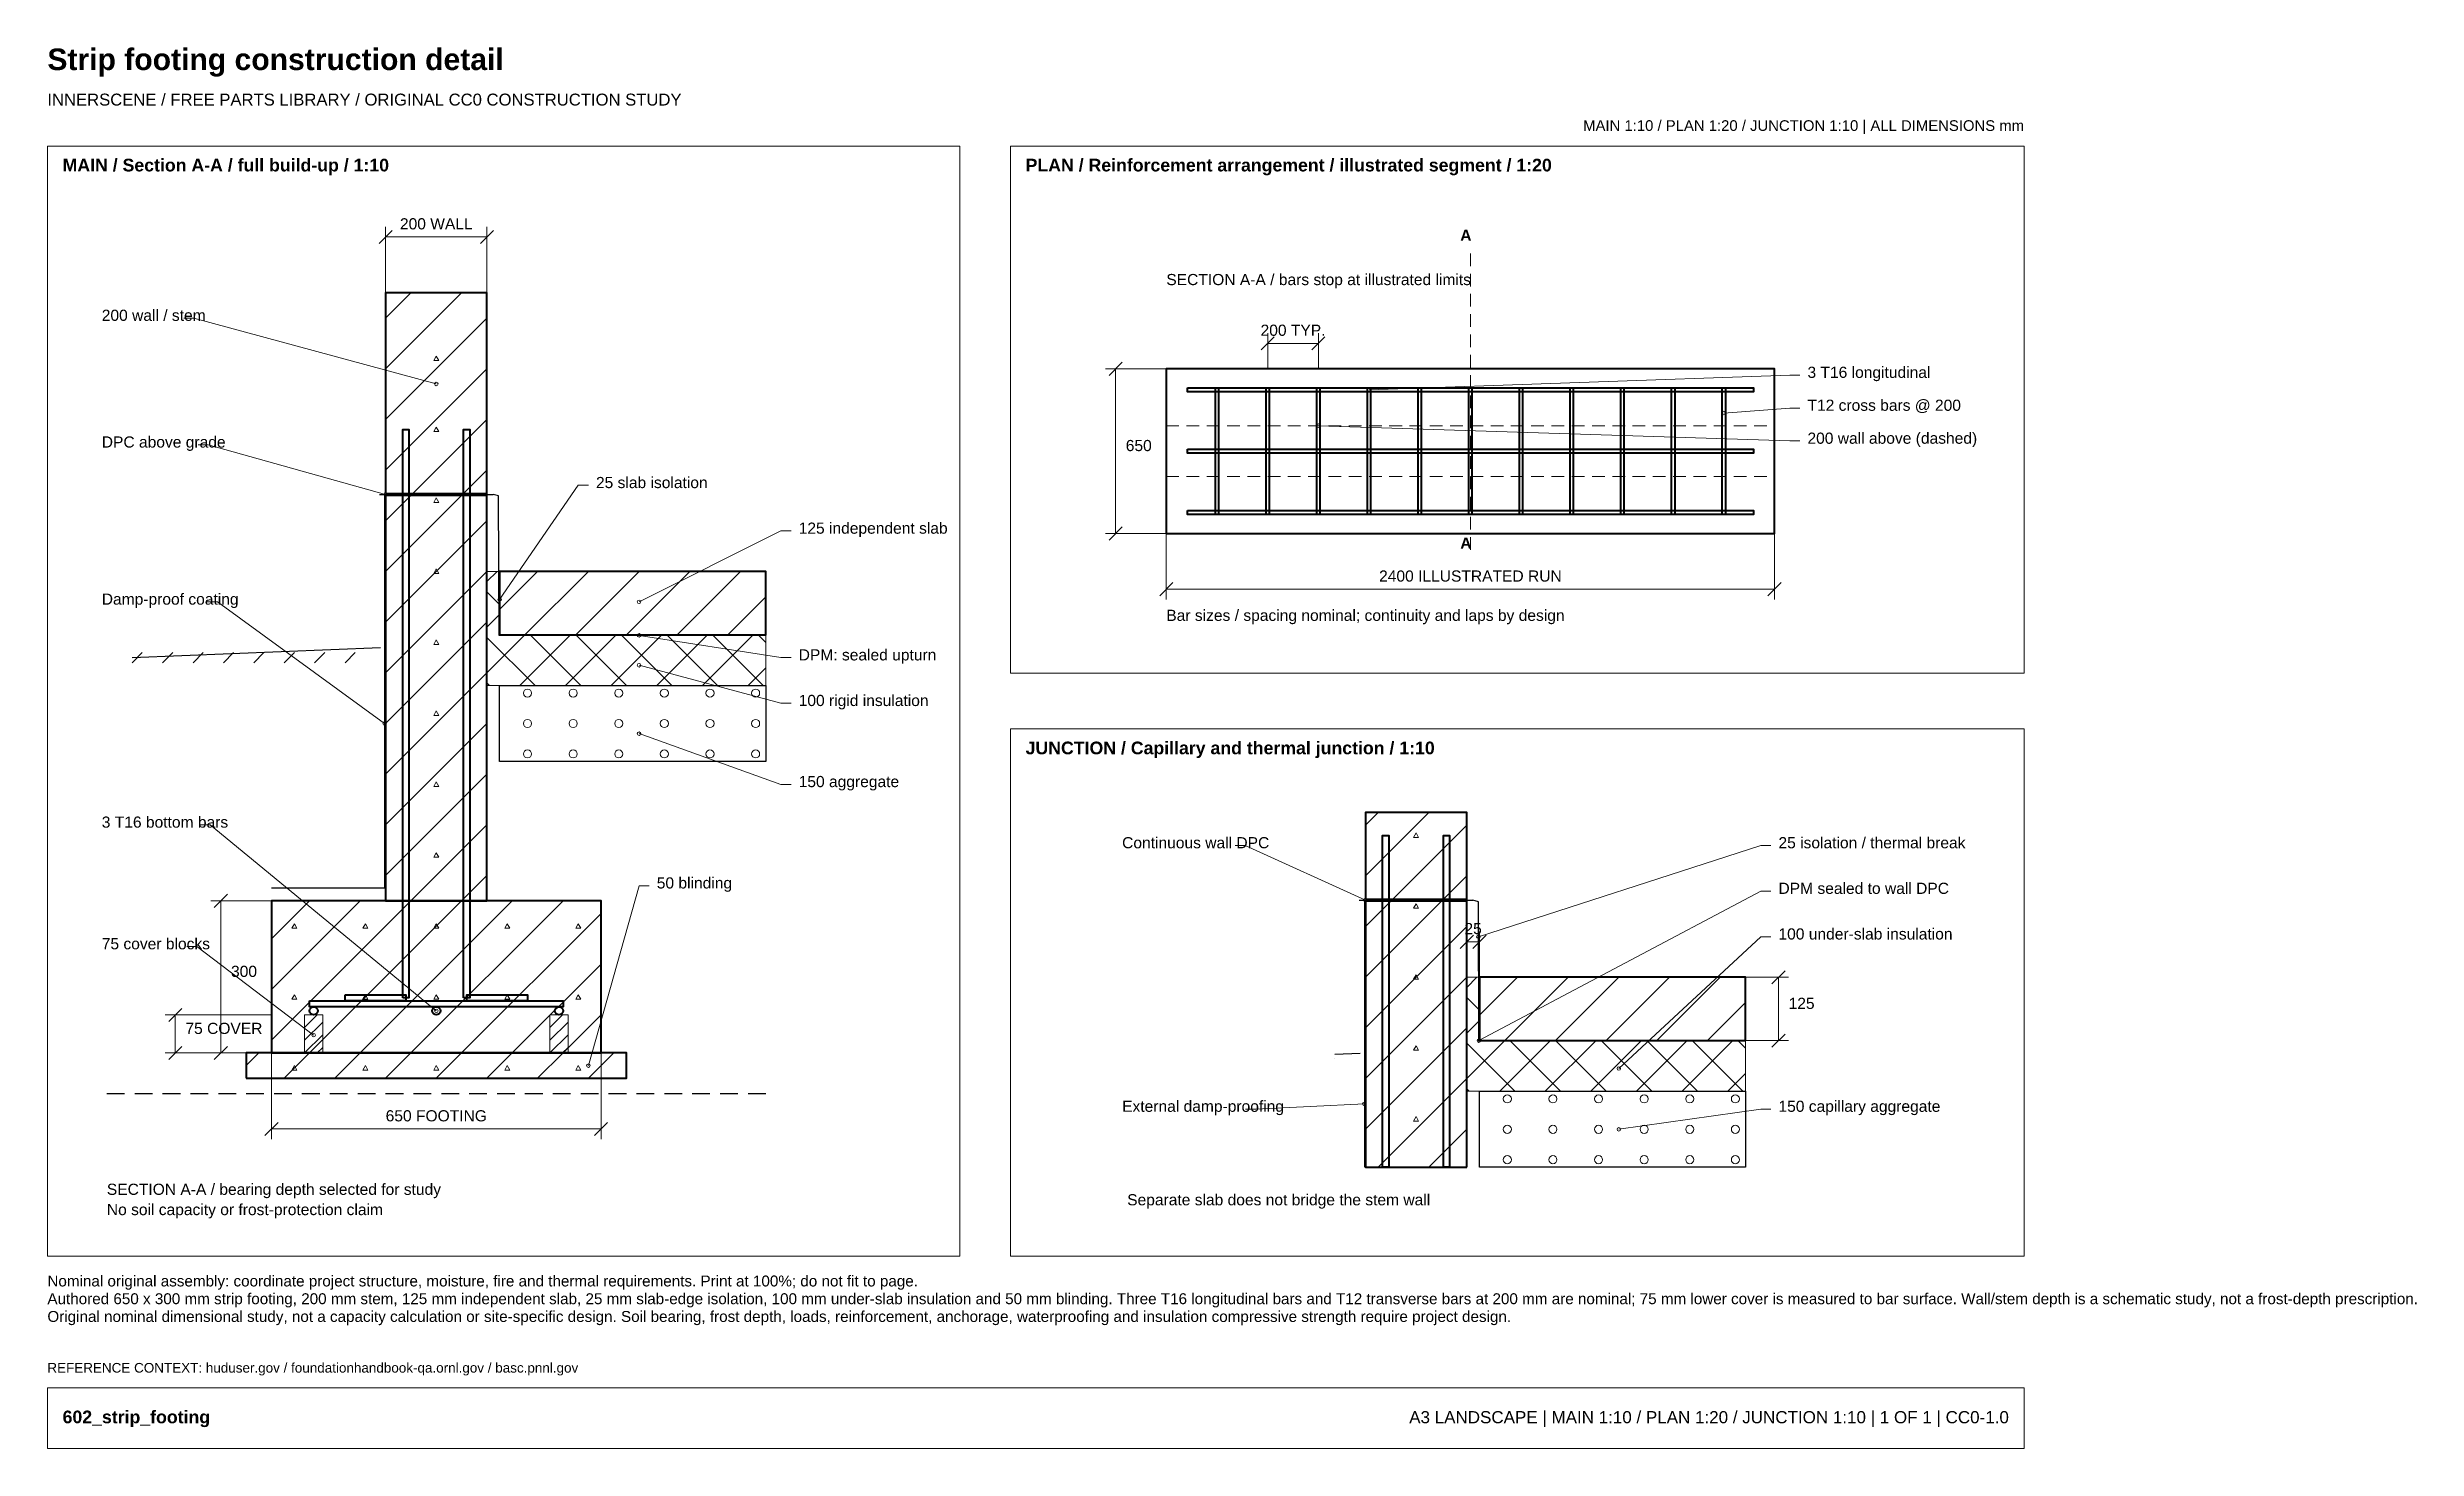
# Paper-space layout 'Layout1' of a CAD drawing. Header units: millimetres. Extents: x 15 to 482, y 10 to 286.
import ezdxf
from ezdxf.enums import TextEntityAlignment as Align

# ---------------------------------------------------------------- set-up
doc = ezdxf.new("R2010")
doc.units = ezdxf.units.MM
for name, color, linetype, lineweight, true_color in [('A-ANNO-BORDER', 7, 'Continuous', 18, 0x7b919e), ('A-ANNO-DIMS', 7, 'Continuous', 15, 0x4c626f), ('A-ANNO-TEXT', 7, 'Continuous', 18, 0x233442), ('A-FIXT', 7, 'Continuous', 20, 0x4d616b), ('A-HATCH', 7, 'Continuous', 13, 0x8d999e), ('A-HIDDEN', 7, 'Continuous', 13, 0x778992), ('A-INSU', 7, 'Continuous', 18, 0xb3833a), ('A-SITE', 7, 'Continuous', 25, 0x75664e), ('A-STRC', 7, 'Continuous', 40, 0x263746), ('A-WPRO', 7, 'Continuous', 30, 0x246f9f)]:
    doc.layers.add(name, color=color, linetype=linetype, lineweight=lineweight, true_color=true_color)
doc.styles.add('SECTION_BOLD', font='arialbd.ttf')
doc.styles.add('SECTION_REGULAR', font='arial.ttf')

psp = doc.layouts.get("Layout1")

# ---------------------------------------------------------------- linework, layer by layer
at = {"layer": 'A-ANNO-BORDER'}
for points in [[(15, 48), (195, 48), (195, 267), (15, 267)], [(205, 163), (405, 163), (405, 267), (205, 267)], [(205, 48), (405, 48), (405, 152), (205, 152)], [(15, 10), (405, 10), (405, 22), (15, 22)]]:
    psp.add_lwpolyline(points, close=True, dxfattribs=at)
at = {"layer": 'A-ANNO-DIMS'}
for p, q in [((80.4318, 247.768), (83.0318, 250.368)), ((81.7318, 238.068), (81.7318, 251.068)), ((81.7318, 249.068), (101.7318, 249.068)), ((100.4318, 247.768), (103.0318, 250.368)), ((101.7318, 238.068), (101.7318, 251.068)), ((295.7666, 243.318), (295.7666, 245.818)), ((295.7666, 239.318), (295.7666, 241.818)), ((295.7666, 235.318), (295.7666, 237.818)), ((295.7666, 231.318), (295.7666, 233.818)), ((254.4666, 226.768), (257.0666, 229.368)), ((255.7666, 223.068), (255.7666, 230.068)), ((264.4666, 226.768), (267.0666, 229.368)), ((265.7666, 223.068), (265.7666, 230.068)), ((295.7666, 227.318), (295.7666, 229.818)), ((255.7666, 228.068), (265.7666, 228.068)), ((295.7666, 223.318), (295.7666, 225.818)), ((235.7666, 223.068), (223.7666, 223.068)), ((224.4666, 221.768), (227.0666, 224.368)), ((225.7666, 190.568), (225.7666, 223.068)), ((295.7666, 219.318), (295.7666, 221.818)), ((295.7666, 215.318), (295.7666, 217.818)), ((295.7666, 211.318), (295.7666, 213.818)), ((295.7666, 207.318), (295.7666, 209.818)), ((295.7666, 203.318), (295.7666, 205.818)), ((295.7666, 199.318), (295.7666, 201.818)), ((295.7666, 195.318), (295.7666, 197.818)), ((224.4666, 189.268), (227.0666, 191.868)), ((295.7666, 191.318), (295.7666, 193.818)), ((235.7666, 190.568), (223.7666, 190.568)), ((235.7666, 190.568), (235.7666, 177.568)), ((295.7666, 187.318), (295.7666, 189.818)), ((355.7666, 190.568), (355.7666, 177.568)), ((234.4666, 178.268), (237.0666, 180.868)), ((235.7666, 179.568), (355.7666, 179.568)), ((354.4666, 178.268), (357.0666, 180.868)), ((59.2318, 118.068), (47.2318, 118.068)), ((47.9318, 116.768), (50.5318, 119.368)), ((49.2318, 88.068), (49.2318, 118.068)), ((293.7445, 108.703), (296.3445, 111.303)), ((295.0445, 103.003), (295.0445, 112.003)), ((295.0445, 110.003), (297.5445, 110.003)), ((296.2445, 108.703), (298.8445, 111.303)), ((297.5445, 103.003), (297.5445, 112.003)), ((350.0445, 103.003), (358.5445, 103.003)), ((355.2445, 101.703), (357.8445, 104.303)), ((356.5445, 90.503), (356.5445, 103.003)), ((59.2318, 95.568), (38.2318, 95.568)), ((38.9318, 94.268), (41.5318, 96.868)), ((40.2318, 88.068), (40.2318, 95.568)), ((38.9318, 86.768), (41.5318, 89.368)), ((47.9318, 86.768), (50.5318, 89.368)), ((350.0445, 90.503), (358.5445, 90.503)), ((355.2445, 89.203), (357.8445, 91.803)), ((59.2318, 88.068), (38.2318, 88.068)), ((59.2318, 88.068), (47.2318, 88.068)), ((59.2318, 88.068), (59.2318, 71.068)), ((124.2318, 88.068), (124.2318, 71.068)), ((57.9318, 71.768), (60.5318, 74.368)), ((59.2318, 73.068), (124.2318, 73.068)), ((122.9318, 71.768), (125.5318, 74.368))]:
    psp.add_line(p, q, dxfattribs=at)
for points in [[(91.7318, 220.068), (43.9036, 233.068), (41.9036, 233.068)], [(275.7666, 218.918), (358.7666, 221.818), (360.7666, 221.818)], [(345.7666, 214.318), (358.7666, 215.318), (360.7666, 215.318)], [(265.7666, 211.818), (358.7666, 208.818), (360.7666, 208.818)], [(81.7318, 198.268), (46.7174, 208.068), (44.7174, 208.068)], [(104.2318, 177.568), (119.7318, 200.068), (121.7318, 200.068)], [(131.7318, 177.068), (159.7318, 191.068), (161.7318, 191.068)], [(81.5318, 153.068), (48.55, 177.068), (46.55, 177.068)], [(131.7318, 170.468), (159.7318, 166.068), (161.7318, 166.068)], [(131.7318, 164.568), (159.7318, 157.068), (161.7318, 157.068)], [(131.7318, 151.068), (159.7318, 141.068), (161.7318, 141.068)], [(91.7318, 96.368), (47.0848, 133.068), (45.0848, 133.068)], [(275.0445, 118.203), (251.3279, 129.003), (249.3279, 129.003)], [(297.3445, 111.003), (353.0445, 129.003), (355.0445, 129.003)], [(121.7318, 85.568), (131.7318, 121.068), (133.7318, 121.068)], [(297.4445, 90.503), (353.0445, 120.003), (355.0445, 120.003)], [(67.5318, 91.568), (44.5152, 109.068), (42.5152, 109.068)], [(325.0445, 85.003), (353.0445, 111.003), (355.0445, 111.003)], [(274.8445, 78.003), (253.4091, 77.003), (251.4091, 77.003)], [(325.0445, 73.003), (353.0445, 77.003), (355.0445, 77.003)]]:
    psp.add_lwpolyline(points, dxfattribs=at)
for centre in [(91.7318, 220.068), (275.7666, 218.918), (265.7666, 211.818), (345.7666, 214.318), (81.7318, 198.268), (104.2318, 177.568), (131.7318, 177.068), (131.7318, 170.468), (131.7318, 164.568), (81.5318, 153.068), (131.7318, 151.068), (275.0445, 118.203), (297.3445, 111.003), (91.7318, 96.368), (67.5318, 91.568), (297.4445, 90.503), (121.7318, 85.568), (325.0445, 85.003), (274.8445, 78.003), (325.0445, 73.003)]:
    psp.add_circle(centre, 0.35, dxfattribs=at)
at = {"layer": 'A-FIXT'}
for points in [[(65.7318, 88.068), (69.3318, 88.068), (69.3318, 95.568), (65.7318, 95.568)], [(114.1318, 88.068), (117.7318, 88.068), (117.7318, 95.568), (114.1318, 95.568)]]:
    psp.add_lwpolyline(points, close=True, dxfattribs=at)
at = {"layer": 'A-HATCH'}
for p, q in [((31.7318, 165.068), (33.7318, 167.068)), ((37.7318, 165.068), (39.7318, 167.068)), ((43.7318, 165.068), (45.7318, 167.068)), ((49.7318, 165.068), (51.7318, 167.068)), ((55.7318, 165.068), (57.7318, 167.068)), ((61.7318, 165.068), (63.7318, 167.068)), ((67.7318, 165.068), (69.7318, 167.068)), ((73.7318, 165.068), (75.7318, 167.068)), ((275.0445, 123.003), (287.5445, 135.503)), ((275.0445, 133.003), (277.5445, 135.503)), ((280.4445, 118.403), (295.0445, 133.003)), ((290.4445, 118.403), (295.0445, 123.003)), ((275.0445, 103.003), (290.0445, 118.003)), ((275.0445, 113.003), (280.0445, 118.003)), ((275.0445, 93.003), (295.0445, 113.003)), ((275.0445, 83.003), (295.0445, 103.003)), ((295.0445, 101.003), (297.0445, 103.003)), ((297.5445, 95.503), (305.0445, 103.003)), ((302.5445, 90.503), (315.0445, 103.003)), ((312.5445, 90.503), (325.0445, 103.003)), ((322.5445, 90.503), (335.0445, 103.003)), ((332.5445, 90.503), (345.0445, 103.003)), ((295.0445, 99.003), (297.5445, 96.503)), ((65.7318, 93.068), (68.2318, 95.568)), ((65.7318, 95.568), (65.7318, 95.568)), ((65.7318, 90.568), (69.3318, 94.168)), ((114.1318, 93.068), (116.6318, 95.568)), ((114.1318, 95.568), (114.1318, 95.568)), ((114.1318, 90.568), (117.7318, 94.168)), ((295.0445, 92.003), (297.5445, 94.503)), ((342.5445, 90.503), (350.0445, 98.003)), ((65.7318, 88.068), (69.3318, 91.668)), ((68.2318, 88.068), (69.3318, 89.168)), ((114.1318, 88.068), (117.7318, 91.668)), ((116.6318, 88.068), (117.7318, 89.168)), ((275.0445, 73.003), (295.0445, 93.003)), ((295.0445, 83.003), (302.5445, 90.503)), ((295.0445, 90.003), (304.5445, 80.503)), ((301.5445, 80.503), (311.5445, 90.503)), ((303.5445, 90.503), (313.5445, 80.503)), ((310.5445, 80.503), (320.5445, 90.503)), ((312.5445, 90.503), (322.5445, 80.503)), ((319.5445, 80.503), (329.5445, 90.503)), ((321.5445, 90.503), (331.5445, 80.503)), ((328.5445, 80.503), (338.5445, 90.503)), ((330.5445, 90.503), (340.5445, 80.503)), ((337.5445, 80.503), (347.5445, 90.503)), ((339.5445, 90.503), (349.5445, 80.503)), ((348.5445, 90.503), (350.0445, 89.003)), ((269.0445, 87.003), (269.0445, 87.003)), ((277.5445, 65.503), (295.0445, 83.003)), ((295.0445, 81.003), (295.5445, 80.503)), ((346.5445, 80.503), (350.0445, 84.003)), ((287.5445, 65.503), (295.0445, 73.003))]:
    psp.add_line(p, q, dxfattribs=at)
for points in [[(81.7318, 223.068), (96.7318, 238.068)], [(81.7318, 233.068), (86.7318, 238.068)], [(81.7318, 213.068), (101.7318, 233.068)], [(81.7318, 203.068), (101.7318, 223.068)], [(87.1318, 198.468), (101.7318, 213.068)], [(97.1318, 198.468), (101.7318, 203.068)], [(81.7318, 183.068), (96.7318, 198.068)], [(81.7318, 193.068), (86.7318, 198.068)], [(81.7318, 173.068), (101.7318, 193.068)], [(81.7318, 163.068), (101.7318, 183.068)], [(101.7318, 181.068), (103.7318, 183.068)], [(104.2318, 175.568), (111.7318, 183.068)], [(109.2318, 170.568), (121.7318, 183.068)], [(119.2318, 170.568), (131.7318, 183.068)], [(129.2318, 170.568), (141.7318, 183.068)], [(139.2318, 170.568), (151.7318, 183.068)], [(101.7318, 179.068), (104.2318, 176.568)], [(149.2318, 170.568), (156.7318, 178.068)], [(81.7318, 153.068), (101.7318, 173.068)], [(101.7318, 172.068), (104.2318, 174.568)], [(101.7318, 163.068), (109.2318, 170.568)], [(101.7318, 170.068), (111.2318, 160.568)], [(108.2318, 160.568), (118.2318, 170.568)], [(110.2318, 170.568), (120.2318, 160.568)], [(117.2318, 160.568), (127.2318, 170.568)], [(119.2318, 170.568), (129.2318, 160.568)], [(126.2318, 160.568), (136.2318, 170.568)], [(128.2318, 170.568), (138.2318, 160.568)], [(135.2318, 160.568), (145.2318, 170.568)], [(137.2318, 170.568), (147.2318, 160.568)], [(144.2318, 160.568), (154.2318, 170.568)], [(146.2318, 170.568), (156.2318, 160.568)], [(155.2318, 170.568), (156.7318, 169.068)], [(153.2318, 160.568), (156.7318, 164.068)], [(81.7318, 143.068), (101.7318, 163.068)], [(101.7318, 161.068), (102.2318, 160.568)], [(81.7318, 133.068), (101.7318, 153.068)], [(81.7318, 123.068), (101.7318, 143.068)], [(86.7318, 118.068), (101.7318, 133.068)], [(96.7318, 118.068), (101.7318, 123.068)], [(59.2318, 90.568), (86.7318, 118.068)], [(59.2318, 100.568), (76.7318, 118.068)], [(59.2318, 110.568), (66.7318, 118.068)], [(66.7318, 88.068), (96.7318, 118.068)], [(76.7318, 88.068), (106.7318, 118.068)], [(86.7318, 88.068), (116.7318, 118.068)], [(96.7318, 88.068), (124.2318, 115.568)], [(106.7318, 88.068), (124.2318, 105.568)], [(116.7318, 88.068), (124.2318, 95.568)], [(54.2318, 85.568), (56.7318, 88.068)], [(61.7318, 83.068), (66.7318, 88.068)], [(71.7318, 83.068), (76.7318, 88.068)], [(81.7318, 83.068), (86.7318, 88.068)], [(91.7318, 83.068), (96.7318, 88.068)], [(101.7318, 83.068), (106.7318, 88.068)], [(111.7318, 83.068), (116.7318, 88.068)], [(121.7318, 83.068), (126.7318, 88.068)]]:
    psp.add_lwpolyline(points, dxfattribs=at)
for points in [[(91.2318, 224.668), (92.2318, 224.668), (91.7318, 225.568)], [(91.2318, 210.668), (92.2318, 210.668), (91.7318, 211.568)], [(91.2318, 196.668), (92.2318, 196.668), (91.7318, 197.568)], [(91.2318, 182.668), (92.2318, 182.668), (91.7318, 183.568)], [(91.2318, 168.668), (92.2318, 168.668), (91.7318, 169.568)], [(91.2318, 154.668), (92.2318, 154.668), (91.7318, 155.568)], [(91.2318, 140.668), (92.2318, 140.668), (91.7318, 141.568)], [(284.5445, 130.603), (285.5445, 130.603), (285.0445, 131.503)], [(91.2318, 126.668), (92.2318, 126.668), (91.7318, 127.568)], [(284.5445, 116.603), (285.5445, 116.603), (285.0445, 117.503)], [(63.2318, 112.668), (64.2318, 112.668), (63.7318, 113.568)], [(77.2318, 112.668), (78.2318, 112.668), (77.7318, 113.568)], [(91.2318, 112.668), (92.2318, 112.668), (91.7318, 113.568)], [(105.2318, 112.668), (106.2318, 112.668), (105.7318, 113.568)], [(119.2318, 112.668), (120.2318, 112.668), (119.7318, 113.568)], [(284.5445, 102.603), (285.5445, 102.603), (285.0445, 103.503)], [(63.2318, 98.668), (64.2318, 98.668), (63.7318, 99.568)], [(77.2318, 98.668), (78.2318, 98.668), (77.7318, 99.568)], [(91.2318, 98.668), (92.2318, 98.668), (91.7318, 99.568)], [(105.2318, 98.668), (106.2318, 98.668), (105.7318, 99.568)], [(119.2318, 98.668), (120.2318, 98.668), (119.7318, 99.568)], [(284.5445, 88.603), (285.5445, 88.603), (285.0445, 89.503)], [(63.2318, 84.668), (64.2318, 84.668), (63.7318, 85.568)], [(77.2318, 84.668), (78.2318, 84.668), (77.7318, 85.568)], [(91.2318, 84.668), (92.2318, 84.668), (91.7318, 85.568)], [(105.2318, 84.668), (106.2318, 84.668), (105.7318, 85.568)], [(119.2318, 84.668), (120.2318, 84.668), (119.7318, 85.568)], [(284.5445, 74.603), (285.5445, 74.603), (285.0445, 75.503)]]:
    psp.add_lwpolyline(points, close=True, dxfattribs=at)
for centre in [(109.7318, 159.068), (118.7318, 159.068), (127.7318, 159.068), (136.7318, 159.068), (145.7318, 159.068), (154.7318, 159.068), (109.7318, 153.068), (118.7318, 153.068), (127.7318, 153.068), (136.7318, 153.068), (145.7318, 153.068), (154.7318, 153.068), (109.7318, 147.068), (118.7318, 147.068), (127.7318, 147.068), (136.7318, 147.068), (145.7318, 147.068), (154.7318, 147.068), (303.0445, 79.003), (312.0445, 79.003), (321.0445, 79.003), (330.0445, 79.003), (339.0445, 79.003), (348.0445, 79.003), (303.0445, 73.003), (312.0445, 73.003), (321.0445, 73.003), (330.0445, 73.003), (339.0445, 73.003), (348.0445, 73.003), (303.0445, 67.003), (312.0445, 67.003), (321.0445, 67.003), (330.0445, 67.003), (339.0445, 67.003), (348.0445, 67.003)]:
    psp.add_circle(centre, 0.8, dxfattribs=at)
at = {"layer": 'A-HIDDEN'}
for p, q in [((235.7666, 211.818), (238.2666, 211.818)), ((239.7666, 211.818), (242.2666, 211.818)), ((243.7666, 211.818), (246.2666, 211.818)), ((247.7666, 211.818), (250.2666, 211.818)), ((251.7666, 211.818), (254.2666, 211.818)), ((255.7666, 211.818), (258.2666, 211.818)), ((259.7666, 211.818), (262.2666, 211.818)), ((263.7666, 211.818), (266.2666, 211.818)), ((267.7666, 211.818), (270.2666, 211.818)), ((271.7666, 211.818), (274.2666, 211.818)), ((275.7666, 211.818), (278.2666, 211.818)), ((279.7666, 211.818), (282.2666, 211.818)), ((283.7666, 211.818), (286.2666, 211.818)), ((287.7666, 211.818), (290.2666, 211.818)), ((291.7666, 211.818), (294.2666, 211.818)), ((295.7666, 211.818), (298.2666, 211.818)), ((299.7666, 211.818), (302.2666, 211.818)), ((303.7666, 211.818), (306.2666, 211.818)), ((307.7666, 211.818), (310.2666, 211.818)), ((311.7666, 211.818), (314.2666, 211.818)), ((315.7666, 211.818), (318.2666, 211.818)), ((319.7666, 211.818), (322.2666, 211.818)), ((323.7666, 211.818), (326.2666, 211.818)), ((327.7666, 211.818), (330.2666, 211.818)), ((331.7666, 211.818), (334.2666, 211.818)), ((335.7666, 211.818), (338.2666, 211.818)), ((339.7666, 211.818), (342.2666, 211.818)), ((343.7666, 211.818), (346.2666, 211.818)), ((347.7666, 211.818), (350.2666, 211.818)), ((351.7666, 211.818), (354.2666, 211.818)), ((235.7666, 201.818), (238.2666, 201.818)), ((239.7666, 201.818), (242.2666, 201.818)), ((243.7666, 201.818), (246.2666, 201.818)), ((247.7666, 201.818), (250.2666, 201.818)), ((251.7666, 201.818), (254.2666, 201.818)), ((255.7666, 201.818), (258.2666, 201.818)), ((259.7666, 201.818), (262.2666, 201.818)), ((263.7666, 201.818), (266.2666, 201.818)), ((267.7666, 201.818), (270.2666, 201.818)), ((271.7666, 201.818), (274.2666, 201.818)), ((275.7666, 201.818), (278.2666, 201.818)), ((279.7666, 201.818), (282.2666, 201.818)), ((283.7666, 201.818), (286.2666, 201.818)), ((287.7666, 201.818), (290.2666, 201.818)), ((291.7666, 201.818), (294.2666, 201.818)), ((295.7666, 201.818), (298.2666, 201.818)), ((299.7666, 201.818), (302.2666, 201.818)), ((303.7666, 201.818), (306.2666, 201.818)), ((307.7666, 201.818), (310.2666, 201.818)), ((311.7666, 201.818), (314.2666, 201.818)), ((315.7666, 201.818), (318.2666, 201.818)), ((319.7666, 201.818), (322.2666, 201.818)), ((323.7666, 201.818), (326.2666, 201.818)), ((327.7666, 201.818), (330.2666, 201.818)), ((331.7666, 201.818), (334.2666, 201.818)), ((335.7666, 201.818), (338.2666, 201.818)), ((339.7666, 201.818), (342.2666, 201.818)), ((343.7666, 201.818), (346.2666, 201.818)), ((347.7666, 201.818), (350.2666, 201.818)), ((351.7666, 201.818), (354.2666, 201.818))]:
    psp.add_line(p, q, dxfattribs=at)
at = {"layer": 'A-INSU'}
for points in [[(101.7318, 183.068), (104.2318, 183.068), (104.2318, 170.568), (156.7318, 170.568), (156.7318, 160.568), (101.7318, 160.568)], [(295.0445, 103.003), (297.5445, 103.003), (297.5445, 90.503), (350.0445, 90.503), (350.0445, 80.503), (295.0445, 80.503)]]:
    psp.add_lwpolyline(points, close=True, dxfattribs=at)
at = {"layer": 'A-SITE'}
for p, q in [((31.7318, 166.068), (80.7318, 168.068)), ((269.0445, 87.7989), (274.0445, 88.003)), ((26.7318, 80.068), (30.2318, 80.068)), ((32.2318, 80.068), (35.7318, 80.068)), ((37.7318, 80.068), (41.2318, 80.068)), ((43.2318, 80.068), (46.7318, 80.068)), ((48.7318, 80.068), (52.2318, 80.068)), ((54.2318, 80.068), (57.7318, 80.068)), ((59.7318, 80.068), (63.2318, 80.068)), ((65.2318, 80.068), (68.7318, 80.068)), ((70.7318, 80.068), (74.2318, 80.068)), ((76.2318, 80.068), (79.7318, 80.068)), ((81.7318, 80.068), (85.2318, 80.068)), ((87.2318, 80.068), (90.7318, 80.068)), ((92.7318, 80.068), (96.2318, 80.068)), ((98.2318, 80.068), (101.7318, 80.068)), ((103.7318, 80.068), (107.2318, 80.068)), ((109.2318, 80.068), (112.7318, 80.068)), ((114.7318, 80.068), (118.2318, 80.068)), ((120.2318, 80.068), (123.7318, 80.068)), ((125.7318, 80.068), (129.2318, 80.068)), ((131.2318, 80.068), (134.7318, 80.068)), ((136.7318, 80.068), (140.2318, 80.068)), ((142.2318, 80.068), (145.7318, 80.068)), ((147.7318, 80.068), (151.2318, 80.068)), ((153.2318, 80.068), (156.7318, 80.068))]:
    psp.add_line(p, q, dxfattribs=at)
for points in [[(104.2318, 160.568), (156.7318, 160.568), (156.7318, 145.568), (104.2318, 145.568)], [(297.5445, 80.503), (350.0445, 80.503), (350.0445, 65.503), (297.5445, 65.503)]]:
    psp.add_lwpolyline(points, close=True, dxfattribs=at)
at = {"layer": 'A-STRC'}
for points in [[(81.7318, 198.468), (101.7318, 198.468), (101.7318, 238.068), (81.7318, 238.068)], [(235.7666, 190.568), (355.7666, 190.568), (355.7666, 223.068), (235.7666, 223.068)], [(239.9166, 219.318), (351.6166, 219.318), (351.6166, 218.518), (239.9166, 218.518)], [(245.4666, 194.318), (245.4666, 219.318), (246.0666, 219.318), (246.0666, 194.318)], [(255.4666, 194.318), (255.4666, 219.318), (256.0666, 219.318), (256.0666, 194.318)], [(265.4666, 194.318), (265.4666, 219.318), (266.0666, 219.318), (266.0666, 194.318)], [(275.4666, 194.318), (275.4666, 219.318), (276.0666, 219.318), (276.0666, 194.318)], [(285.4666, 194.318), (285.4666, 219.318), (286.0666, 219.318), (286.0666, 194.318)], [(295.4666, 194.318), (295.4666, 219.318), (296.0666, 219.318), (296.0666, 194.318)], [(305.4666, 194.318), (305.4666, 219.318), (306.0666, 219.318), (306.0666, 194.318)], [(315.4666, 194.318), (315.4666, 219.318), (316.0666, 219.318), (316.0666, 194.318)], [(325.4666, 194.318), (325.4666, 219.318), (326.0666, 219.318), (326.0666, 194.318)], [(335.4666, 194.318), (335.4666, 219.318), (336.0666, 219.318), (336.0666, 194.318)], [(345.4666, 194.318), (345.4666, 219.318), (346.0666, 219.318), (346.0666, 194.318)], [(85.1318, 98.968), (85.1318, 211.068), (86.3318, 211.068), (86.3318, 98.968)], [(97.1318, 98.968), (97.1318, 211.068), (98.3318, 211.068), (98.3318, 98.968)], [(239.9166, 207.218), (351.6166, 207.218), (351.6166, 206.418), (239.9166, 206.418)], [(81.7318, 118.068), (101.7318, 118.068), (101.7318, 198.068), (81.7318, 198.068)], [(239.9166, 195.118), (351.6166, 195.118), (351.6166, 194.318), (239.9166, 194.318)], [(104.2318, 170.568), (156.7318, 170.568), (156.7318, 183.068), (104.2318, 183.068)], [(275.0445, 118.403), (295.0445, 118.403), (295.0445, 135.503), (275.0445, 135.503)], [(278.4445, 65.503), (278.4445, 131.003), (279.6445, 131.003), (279.6445, 65.503)], [(290.4445, 65.503), (290.4445, 131.003), (291.6445, 131.003), (291.6445, 65.503)], [(59.2318, 88.068), (124.2318, 88.068), (124.2318, 118.068), (59.2318, 118.068)], [(295.0445, 65.503), (295.0445, 118.003), (275.0445, 118.003), (275.0445, 65.503)], [(297.5445, 90.503), (350.0445, 90.503), (350.0445, 103.003), (297.5445, 103.003)], [(66.7318, 98.368), (116.7318, 98.368), (116.7318, 97.168), (66.7318, 97.168)], [(73.7318, 99.568), (85.7318, 99.568), (85.7318, 98.368), (73.7318, 98.368)], [(109.7318, 98.368), (97.7318, 98.368), (97.7318, 99.568), (109.7318, 99.568)], [(54.2318, 83.068), (129.2318, 83.068), (129.2318, 88.068), (54.2318, 88.068)]]:
    psp.add_lwpolyline(points, close=True, dxfattribs=at)
for centre in [(67.5318, 96.368), (91.7318, 96.368), (115.9318, 96.368)]:
    psp.add_circle(centre, 0.8, dxfattribs=at)
at = {"layer": 'A-WPRO'}
for p, q in [((80.5318, 198.268), (102.9318, 198.268)), ((273.8445, 118.203), (296.2445, 118.203)), ((274.8445, 118.003), (274.8445, 65.503)), ((297.3445, 117.903), (296.2445, 118.203)), ((297.4445, 90.403), (297.3445, 117.903)), ((350.0445, 90.403), (297.4445, 90.403))]:
    psp.add_line(p, q, dxfattribs=at)
for points in [[(81.5318, 198.068), (81.5318, 120.568), (59.2318, 120.568)], [(156.7318, 170.468), (104.1318, 170.468), (104.0318, 197.968), (102.9318, 198.268)]]:
    psp.add_lwpolyline(points, dxfattribs=at)

# ---------------------------------------------------------------- texts
at = {"layer": 'A-ANNO-DIMS', "style": 'SECTION_REGULAR'}
for s, p in [('200 WALL', (91.7318, 250.568)), ('200 TYP.', (260.7666, 229.568)), ('2400 ILLUSTRATED RUN', (295.7666, 181.068)), ('25', (296.2945, 111.503)), ('650 FOOTING', (91.7318, 74.568))]:
    psp.add_text(s, height=2.2, dxfattribs=at).set_placement(p, align=Align.CENTER)
for s, p in [('650', (227.7666, 206.818)), ('300', (51.2318, 103.068)), ('125', (358.5445, 96.753)), ('75 COVER', (42.2318, 91.818))]:
    psp.add_text(s, height=2.2, dxfattribs=at).set_placement(p)
at = {"layer": 'A-ANNO-TEXT'}
for s, height, style, p in [('Strip footing construction detail', 4.25, 'SECTION_BOLD', (15, 282)), ('INNERSCENE / FREE PARTS LIBRARY / ORIGINAL CC0 CONSTRUCTION STUDY', 2.35, 'SECTION_REGULAR', (15, 275)), ('MAIN / Section A-A / full build-up / 1:10', 2.5, 'SECTION_BOLD', (18, 262)), ('PLAN / Reinforcement arrangement / illustrated segment / 1:20', 2.5, 'SECTION_BOLD', (208, 262)), ('A', 2.2, 'SECTION_BOLD', (293.7666, 248.318)), ('SECTION A-A / bars stop at illustrated limits', 2.2, 'SECTION_REGULAR', (235.7666, 239.568)), ('200 wall / stem', 2.2, 'SECTION_REGULAR', (25.7318, 232.518)), ('3 T16 longitudinal', 2.2, 'SECTION_REGULAR', (362.2666, 221.268)), ('T12 cross bars @ 200', 2.2, 'SECTION_REGULAR', (362.2666, 214.768)), ('200 wall above (dashed)', 2.2, 'SECTION_REGULAR', (362.2666, 208.268)), ('DPC above grade', 2.2, 'SECTION_REGULAR', (25.7318, 207.518)), ('25 slab isolation', 2.2, 'SECTION_REGULAR', (123.2318, 199.518)), ('125 independent slab', 2.2, 'SECTION_REGULAR', (163.2318, 190.518)), ('A', 2.2, 'SECTION_BOLD', (293.7666, 187.568)), ('Damp-proof coating', 2.2, 'SECTION_REGULAR', (25.7318, 176.518)), ('Bar sizes / spacing nominal; continuity and laps by design', 2.2, 'SECTION_REGULAR', (235.7666, 173.318)), ('DPM: sealed upturn', 2.2, 'SECTION_REGULAR', (163.2318, 165.518)), ('100 rigid insulation', 2.2, 'SECTION_REGULAR', (163.2318, 156.518)), ('JUNCTION / Capillary and thermal junction / 1:10', 2.5, 'SECTION_BOLD', (208, 147)), ('150 aggregate', 2.2, 'SECTION_REGULAR', (163.2318, 140.518)), ('3 T16 bottom bars', 2.2, 'SECTION_REGULAR', (25.7318, 132.518)), ('Continuous wall DPC', 2.2, 'SECTION_REGULAR', (227.0445, 128.453)), ('25 isolation / thermal break', 2.2, 'SECTION_REGULAR', (356.5445, 128.453)), ('50 blinding', 2.2, 'SECTION_REGULAR', (135.2318, 120.518)), ('DPM sealed to wall DPC', 2.2, 'SECTION_REGULAR', (356.5445, 119.453)), ('100 under-slab insulation', 2.2, 'SECTION_REGULAR', (356.5445, 110.453)), ('75 cover blocks', 2.2, 'SECTION_REGULAR', (25.7318, 108.518)), ('External damp-proofing', 2.2, 'SECTION_REGULAR', (227.0445, 76.453)), ('150 capillary aggregate', 2.2, 'SECTION_REGULAR', (356.5445, 76.453)), ('SECTION A-A / bearing depth selected for study', 2.2, 'SECTION_REGULAR', (26.7318, 60.068)), ('No soil capacity or frost-protection claim', 2.2, 'SECTION_REGULAR', (26.7318, 56.068)), ('Separate slab does not bridge the stem wall', 2.2, 'SECTION_REGULAR', (228.0445, 58.003)), ('Nominal original assembly: coordinate project structure, moisture, fire and thermal requirements. Print at 100%; do not fit to page.', 2.15, 'SECTION_REGULAR', (15, 42)), ('Authored 650 x 300 mm strip footing, 200 mm stem, 125 mm independent slab, 25 mm slab-edge isolation, 100 mm under-slab insulation and 50 mm blinding. Three T16 longitudinal bars and T12 transverse bars at 200 mm are nominal; 75 mm lower cover is measured to bar surface. Wall/stem depth is a schematic study, not a frost-depth prescription.', 2.15, 'SECTION_REGULAR', (15, 38.5)), ('Original nominal dimensional study, not a capacity calculation or site-specific design. Soil bearing, frost depth, loads, reinforcement, anchorage, waterproofing and insulation compressive strength require project design.', 2.15, 'SECTION_REGULAR', (15, 35)), ('REFERENCE CONTEXT: huduser.gov / foundationhandbook-qa.ornl.gov / basc.pnnl.gov', 1.9, 'SECTION_REGULAR', (15, 25)), ('602_strip_footing', 2.5, 'SECTION_BOLD', (18, 15))]:
    psp.add_text(s, height=height, dxfattribs=dict(at, style=style)).set_placement(p)
at = {"layer": 'A-ANNO-TEXT', "style": 'SECTION_REGULAR'}
for s, height, p in [('MAIN 1:10 / PLAN 1:20 / JUNCTION 1:10 | ALL DIMENSIONS mm', 2.1, (405, 270)), ('A3 LANDSCAPE | MAIN 1:10 / PLAN 1:20 / JUNCTION 1:10 | 1 OF 1 | CC0-1.0', 2.4, (402, 15))]:
    psp.add_text(s, height=height, dxfattribs=at).set_placement(p, align=Align.RIGHT)

doc.saveas('drawing.dxf')
